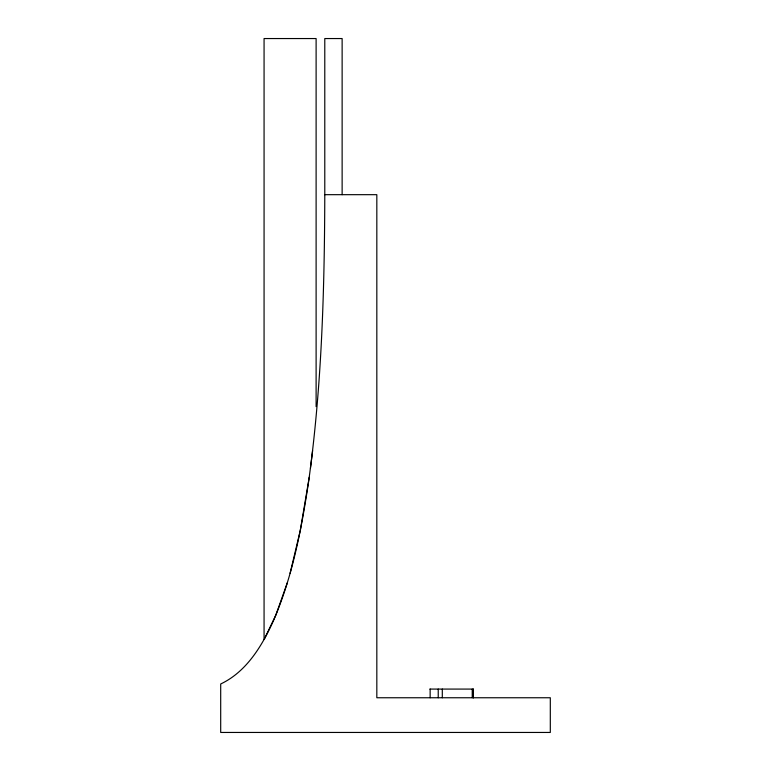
<?xml version="1.0" encoding="UTF-8"?>
<svg xmlns="http://www.w3.org/2000/svg" width="771" height="771" viewBox="0 0 771 771"><rect width="100%" height="100%" fill="white"/><g stroke="black" fill="none" stroke-linecap="round" stroke-linejoin="round"><path stroke-width="1.16" d="M324.784 194.678C324.504 291.024 321.786 387.688 308.381 483.215C301.23 530.207 292.228 577.575 273.146 621.378C261.851 646.214 246.286 671.917 220.699 683.973L220.699 732.45L550.301 732.45L550.301 697.755L376.826 697.755L376.826 194.678L324.784 194.678L324.784 38.55L342.131 38.55L342.131 194.678M312.621 450.582L310.434 468.325M309.219 477.316L300.314 530.361L290.089 573.325M287.323 582.78L275.806 615.2L264.617 638.513M429.91 689.081L473.365 689.081L473.384 697.755L473.365 689.081M472.238 689.081L472.238 697.755M442.303 689.081L442.303 697.755M438.227 689.081L438.227 697.755M430.141 689.081L430.141 697.755M316.11 406.625L316.11 38.55L264.067 38.55L264.067 639.487"/></g></svg>
